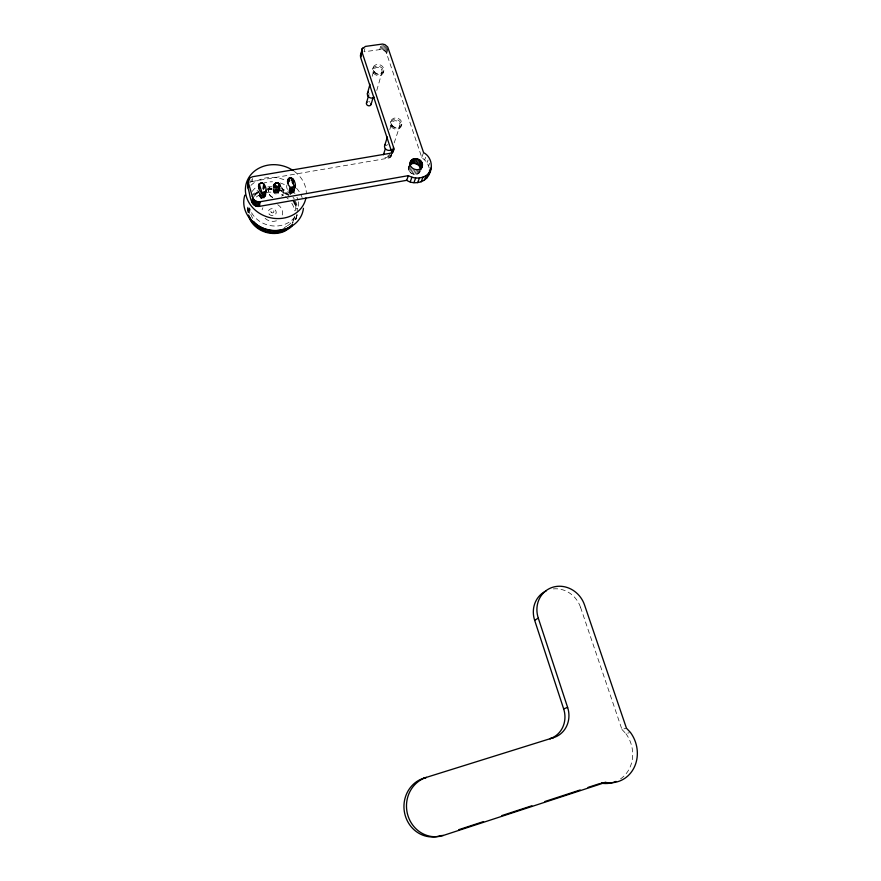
<?xml version="1.0" encoding="UTF-8"?>
<svg xmlns="http://www.w3.org/2000/svg" width="881" height="881" viewBox="0 0 881 881"><rect width="100%" height="100%" fill="white"/><g stroke="black" fill="none" stroke-linecap="round" stroke-linejoin="round"><path stroke-width="0.66" stroke-dasharray="4.41 3.3" d="M286.898 185.142C285.07 189.723 293.483 197.465 294.21 189.889M265.908 192.058C267.218 201 256.646 198.82 257.968 190.803M249.741 182.433L250.865 181.838L251.195 179.438M247.88 208.544L247.682 209.975A24.833 21.717 14.5 0 1 248.266 205.449M250.865 181.838L252.131 181.486L252.638 177.885M259.477 195.956L259.84 193.611M260.159 197.102L260.897 192.399M260.71 197.542L261.448 192.851M264.851 192.994L264.014 198.159L261.051 198.688L262.086 193.17M262.042 198.049L262.791 193.357M262.758 198.082L263.518 193.391M263.452 197.961L264.212 193.269M264.608 197.3L264.994 194.943M265.005 196.793L265.776 192.091M278.892 189.547C280.356 193.346 273.661 194.205 273.22 190.527L273.837 186.981M273.749 191.728L274.575 187.003M274.233 192.212L274.641 189.856M274.828 192.598L275.665 187.884M275.5 192.851L276.337 188.138M276.205 192.961L277.052 188.248M276.909 192.917L277.548 189.382M277.57 192.719L278.429 188.005M278.154 192.388L279.013 187.675M278.407 192.399A2.555 2.225 14.8 0 0 275.29 189.459A2.555 2.225 14.8 0 0 274.156 193.137A2.555 2.225 14.8 0 0 278.407 192.399L279.365 187.146M278.925 191.397L279.795 186.673M288.803 191.485L289.739 186.772M289.221 192.014L290.157 187.312M289.761 192.454L290.697 187.752M290.4 192.774L291.336 188.071M294.584 187.51L293.461 192.994L290.532 193.512L291.06 190.88M291.093 192.961L292.04 188.259M291.798 192.994L292.756 188.292M292.481 192.873L293.439 188.171M293.098 192.609L293.825 189.074M294.012 191.717L294.981 187.003M294.243 191.133L294.97 187.609M420.38 171.156C417.704 177.764 406.317 173.348 408.586 166.663M296.17 218.499L296.479 217.089M364.899 48.565L364.073 51.792L381.01 49.435L383.455 50.03L386.219 52.397L421.757 157.369L427.131 162.423L429.587 168.888M273.363 189.294L273.22 190.527M372.63 69.368L373.081 67.727M372.156 76.361L373.985 69.742M379.788 49.49L380.68 46.253M381.01 49.435L382.497 44.05M382.255 49.611L383.753 44.237M383.455 50.03L384.964 44.656M384.545 50.658L386.065 45.283M385.482 51.461L387.001 46.087M386.219 52.397L387.431 48.114M386.704 53.433L388.235 48.081M376.782 90.435L382.068 71.989M383.411 72.363L383.885 70.733M390.415 122.888L390.911 121.336M389.776 129.507L391.781 123.252M252.131 181.486L388.114 158.184L389.71 153.371M388.114 158.184L389.303 157.842L390.9 153.03M394.181 142.92L399.963 125.498M389.303 157.842L390.338 157.281L391.946 152.457M390.338 157.281L392.386 152.887M401.329 125.873L401.846 124.32M408.31 167.941L409.61 164.384M408.388 169.284L410.117 164.538M408.828 170.595L410.568 165.859M409.599 171.817L411.339 167.093M410.645 172.863L412.396 168.15M411.923 173.689L413.685 168.976M413.354 174.229L415.116 169.515M414.841 174.46L416.614 169.758M421.757 157.369L423.574 152.578M416.317 174.372L418.101 169.659M417.671 173.964L419.466 169.251M418.849 173.26L420.204 169.725M424.752 159.637L425.666 157.247M427.131 162.423L428.056 160.045M428.772 165.562L429.708 163.194M391.175 156.499L391.792 155.563M284.31 227.716L286.699 226.219M287.481 225.712L289.067 224.721A23.17 20.252 14.5 0 0 294.97 215.889M553.334 588.904A25.791 23.677 57.1 0 1 580.535 607.306L582.528 606.128M580.535 607.306L621.931 729.435L626.446 728.191M621.931 729.435L625.873 733.631L629.287 732.728M263.452 189.206L263.716 189.811M292.701 190.483L293.461 192.994M289.397 189.745L290.532 193.512M262.901 194.371L264.014 198.159M258.827 191.089L261.051 198.688M265.225 194.954L265.324 195.593M386.385 145.662A2.478 2.103 21.2 0 1 387.783 144.715M388.158 155.508A2.445 2.081 21.1 0 1 383.764 156.411M294.706 217.056A25.12 21.915 14.6 0 1 269.806 225.492A25.12 21.915 14.6 0 1 249.576 208.059M252.208 191.43A25.12 21.915 14.6 0 1 256.217 187.124M262.538 183.501A25.12 21.915 14.6 0 1 272.526 181.783M280.213 182.984A25.12 21.915 14.6 0 1 286.182 185.539M292.195 190.197A25.12 21.915 14.6 0 1 295.256 194.095M296.941 197.3A25.12 21.915 14.6 0 1 297.756 199.524M298.307 201.804A25.12 21.915 14.6 0 1 298.351 208.698M250.931 185.384A30.152 26.298 14.6 0 1 286.347 180.726M296.534 188.248A30.152 26.298 14.6 0 1 299.507 192.168M300.718 194.272A30.152 26.298 14.6 0 1 302.15 197.564M294.386 171.41A30.725 26.683 14.8 0 1 306.335 193.302M281.006 186.673A7.676 6.674 14.8 0 1 281.733 196.199M272.625 197.256A7.676 6.674 14.8 0 1 268.386 191.397A7.676 6.674 14.8 0 1 271.755 185.572M252.748 218.367A23.17 20.252 14.5 0 1 249.73 207.927M252.902 197.917A23.17 20.252 14.5 0 1 258.386 192.631M268.066 189.173A23.17 20.252 14.5 0 1 272.835 189.03M288.968 195.934A23.17 20.252 14.5 0 0 276.403 189.503A24.855 21.739 14.5 0 1 287.988 194.756M292.613 200.339A23.17 20.252 14.5 0 1 295.719 210.658M296.996 214.876A24.888 21.75 14.5 0 1 294.65 221.274M248.167 212.013A24.888 21.75 14.5 0 1 248.046 206.264M253.53 195.108A24.888 21.75 14.5 0 1 259.3 190.902M267.593 188.402A24.888 21.75 14.5 0 1 271.425 188.193M279.046 189.382A24.888 21.75 14.5 0 1 289.111 194.822M294.551 201.419A24.888 21.75 14.5 0 1 297.282 211.473M296.853 215.162A24.833 21.717 14.5 0 1 295.388 220.624M255.049 194.976A24.833 21.717 14.5 0 1 260.17 191.849M267.35 189.867A24.833 21.717 14.5 0 1 286.821 194.723M294.254 202.85A24.833 21.717 14.5 0 1 296.655 209.458M294.122 218.631A22.818 19.966 14.5 0 1 291.897 223.367M249.741 213.455A22.818 19.966 14.5 0 1 250.039 206.903M256.327 197.014A22.818 19.966 14.5 0 1 260.027 194.613M266.491 192.476A22.818 19.966 14.5 0 1 283.561 195.516M285.532 196.771A22.818 19.966 14.5 0 1 288.219 198.963M291.809 203.302A22.818 19.966 14.5 0 1 294.661 210.856M276.436 220.823A10.418 9.107 14.5 0 1 264.873 218.158M262.131 209.799A10.418 9.107 14.5 0 1 262.912 207.74M277.724 204.689A10.418 9.107 14.5 0 1 281.667 216.55M296.787 215.68A24.943 21.794 14.6 0 1 292.173 223.565M248.883 212.861A24.943 21.794 14.6 0 1 248.09 207.101M251.514 196.331A24.943 21.794 14.6 0 1 257.417 190.648M267.835 186.926A24.943 21.794 14.6 0 1 271.678 186.728M280.543 188.314A24.943 21.794 14.6 0 1 294.243 198.952M295.41 201.044A24.943 21.794 14.6 0 1 297.547 208.907M297.007 214.457A24.855 21.739 14.5 0 1 295.542 219.931M248.057 212.717A24.855 21.739 14.5 0 1 248.123 205.846M255.16 194.249A24.855 21.739 14.5 0 1 259.19 191.64M267.472 189.129A24.855 21.739 14.5 0 1 272.581 188.975M293.791 201.11A24.855 21.739 14.5 0 1 296.809 208.753M272.581 197.509A7.676 6.674 14.8 0 1 268.342 191.651A7.676 6.674 14.8 0 1 271.722 185.825M282.261 188.325A7.676 6.674 14.8 0 1 282.79 195.053M368.952 94.52A2.445 2.048 19.9 0 1 369.194 93.485M368.643 101.667A2.412 2.026 19.8 0 1 369.855 101.998M625.873 733.631A31.837 28.644 68.6 0 1 619.365 779.674M391.759 125.102A5.682 4.79 21.3 0 0 401.384 125.487A5.682 4.79 21.3 0 0 395.987 117.922A5.682 4.79 21.3 0 0 391.759 125.102M391.263 126.644A5.671 4.779 21.3 0 0 400.866 127.029A5.671 4.779 21.3 0 0 395.481 119.475A5.671 4.779 21.3 0 0 391.263 126.644M392.408 126.071A4.251 3.59 21.3 0 0 399.622 126.368A4.251 3.59 21.3 0 0 395.58 120.697A4.251 3.59 21.3 0 0 392.408 126.071M269.068 213.984A3.965 3.469 14.5 0 0 275.863 213.83A3.965 3.469 14.5 0 0 271.932 208.654A3.965 3.469 14.5 0 0 269.068 213.984M271.183 212.244A1.487 1.299 14.5 0 0 273.738 212.189A1.487 1.299 14.5 0 0 272.262 210.24A1.487 1.299 14.5 0 0 271.183 212.244M373.896 71.394A5.616 4.647 20 0 0 383.422 71.857A5.616 4.647 20 0 0 378.125 64.467A5.616 4.647 20 0 0 373.896 71.394M373.445 73.024A5.605 4.647 20 0 0 382.949 73.486A5.605 4.647 20 0 0 377.663 66.119A5.605 4.647 20 0 0 373.445 73.024M374.59 72.484A4.207 3.48 20 0 0 381.715 72.826A4.207 3.48 20 0 0 377.762 67.297A4.207 3.48 20 0 0 374.59 72.484"/><path stroke-width="1.32" d="M428.551 175.319C433.507 167.764 431.778 157.038 423.574 152.578L387.739 47.034L384.964 44.656L382.497 44.05L365.461 46.407L362.102 48.884L361.959 51.935L393.565 147.38C394.567 150.078 392.474 153.03 389.71 153.371L252.803 176.685L250.402 177.643L248.772 179.449L247.803 187.708C250.457 193.523 249.576 207.498 259.399 206.385L406.681 180.319C415.127 185.979 430.049 181.398 429.565 169.989M393.796 148.526L392.188 153.371L360.593 57.287L362.102 48.884M248.772 179.449L248.442 182.951L252.671 197.476C253.618 200.527 257.065 202.278 260.137 201.738L408.41 175.638C415.546 179.889 426.503 178.623 430.424 170.628M295.289 185.803C293.153 192.278 285.697 184.173 287.878 179.768C291.985 173.931 297.238 184.063 294.794 188.16M247.605 186.519L248.365 180.561M247.803 187.708L248.442 182.951M251.999 202.156L252.671 197.476M252.484 203.302L253.166 198.621M253.243 204.337L253.926 199.668M254.235 205.218L254.928 200.549M255.402 205.89L256.107 201.231M258.551 186.596L258.915 184.217C263.221 179.801 267.417 188.336 265.776 192.091C261.47 196.54 257.252 187.983 258.915 184.217M258.64 188.545L259.036 186.001M256.701 206.319L257.417 201.661M258.056 206.484L258.783 201.837M259.399 206.385L260.137 201.738M263.034 188.666L263.782 183.92M263.639 188.016L264.201 184.459M263.904 188.622L264.465 185.065M265.61 192.598L265.996 190.241M273.617 187.532C271.91 182.07 281.017 181.629 279.795 186.673C278.473 189.767 272.978 187.796 274.189 184.558M274.09 186.387L274.509 184.019M274.564 185.935L274.971 183.567M274.927 186.783L275.346 184.415M278.759 187.785L279.409 184.239M279.321 187.179L279.751 184.812M279.508 187.796L279.938 185.439M287.658 181.574L288.12 179.195M288.505 178.689L287.591 183.446L288.109 183.061M288.34 181.871L289.034 178.303M288.142 183.391L289.177 178.072M288.957 181.607L289.42 179.228M291.281 180.517L291.754 178.138M292.217 182.466L292.933 178.898M291.325 189.569L291.853 186.937A3.061 1.421 -16.3 0 1 294.507 187.851M292.635 182.995L293.351 179.438M292.91 183.589L293.626 180.032M294.695 187.532L295.179 185.175M422.197 166.432C424.433 159.736 413.035 155.309 410.315 161.906C408.046 168.623 419.499 173.072 422.197 166.432L421.294 168.8M360.384 56.252L361.75 50.889M362.102 50.162L362.653 48.015M360.593 57.287L361.959 51.935M367.421 93.551L369.976 84.29M366.463 103.099L368.632 95.28M371.121 104.376L372.96 97.879M360.428 55.228L361.276 53.4M384.59 145.739L387.387 136.996M385.382 148.636L383.4 154.781A2.445 2.081 21.1 0 1 384.424 153.525M391.957 152.226L393.565 147.38M392.937 152.083L393.741 149.66M409.632 164.329L410.931 160.76M411.868 159.802L410.128 164.571C414.103 161.509 420.887 164.78 420.655 169.879M411.306 163.866L413.057 159.109M412.66 163.47L414.422 158.701M406.681 180.319L408.41 175.638M414.136 163.381L415.898 158.613M415.612 163.613L417.396 158.855M410.194 181.86L411.945 177.191M417.032 164.152L418.816 159.395M418.31 164.967L420.105 160.221M419.356 166.013L421.162 161.267M413.916 182.653L415.689 177.995M420.127 167.236L421.933 162.489M420.567 168.546L422.373 163.811M421.107 168.7L422.462 165.154M417.638 182.642L419.444 177.984M421.151 181.838L422.979 177.18M424.257 180.286L426.096 175.616M426.767 178.061L428.629 173.392M429.51 172.202L431.382 167.489M259.388 184.305L262.086 193.126M553.675 737.595L549.81 738.763A24.415 22.443 67.8 0 0 563.653 708.864L534.668 620.345L538.269 618.088A26.045 23.875 56.8 0 1 553.246 587.098A26.045 23.875 56.8 0 1 584.532 604.95L626.446 728.191L630.433 732.43A32.157 28.897 68.4 0 1 634.067 767.681A32.157 28.897 68.4 0 1 605.478 782.405L443.374 835.441L440.456 835.673A29.998 27.95 83.8 0 1 405.227 815.531A29.998 27.95 83.8 0 1 423.706 778.209L553.675 737.595A24.657 22.642 67.5 0 0 567.617 707.41L538.269 618.088M563.653 708.864L567.617 707.41M458.748 829.693L483.559 821.577M501.84 815.597L531.871 805.774M544.932 801.501L580.194 789.971M588.023 787.416L599.785 783.572M423.706 778.209L426.415 777.405A30.306 28.225 83.5 0 0 407.782 815.101A30.306 28.225 83.5 0 0 443.374 835.441M605.478 782.405L601.084 783.143A31.837 28.644 68.6 0 0 616.028 781.425M294.331 187.323L291.71 178.557M391.605 149.473A4.119 3.502 21.2 0 1 385.889 149.252A4.119 3.502 21.2 0 1 385.515 144.176M303.438 208.312A30.152 26.298 14.6 0 1 268.165 229.699A30.152 26.298 14.6 0 1 244.841 195.153M305.916 197.939A30.725 26.683 14.8 0 1 266.436 216.627A30.725 26.683 14.8 0 1 248.585 177.951A30.725 26.683 14.8 0 1 293.318 170.65M291.875 224.963A24.888 21.75 14.5 0 1 290.146 226.582L285.048 229.798A24.888 21.75 14.5 0 1 249.962 217.64M284.189 228.895A24.943 21.794 14.6 0 1 253.541 221.351M292.503 224.787A24.855 21.739 14.5 0 1 290.003 227.276L284.904 230.492A24.855 21.739 14.5 0 1 248.585 215.008M292.36 225.481A24.833 21.717 14.5 0 1 289.86 227.97L284.761 231.185A24.833 21.717 14.5 0 1 248.486 215.713M289.375 178.039A3.061 1.443 -16.3 0 1 291.831 179.008M261.866 193.545A3.083 1.432 -15.6 0 1 264.884 191.629M259.245 184.625A3.072 1.454 -15.6 0 1 262.45 182.664M374.348 97.218A4.075 3.403 19.9 0 1 368.699 96.965A4.075 3.403 19.9 0 1 368.346 92.031M371.044 103.297A2.412 2.026 19.8 0 1 369.921 105.654A2.412 2.026 19.8 0 1 366.925 104.839A2.412 2.026 19.8 0 1 367.014 102.196M534.668 620.345A25.791 23.677 57.1 0 1 546.176 590.898M275.312 186.574A2.588 2.236 14.9 0 0 279.607 185.825A2.588 2.236 14.9 0 0 276.458 182.863A2.588 2.236 14.9 0 0 275.312 186.574M275.742 185.77A2.125 1.839 14.9 0 0 279.255 185.153A2.125 1.839 14.9 0 0 276.678 182.719A2.125 1.839 14.9 0 0 275.742 185.77"/></g></svg>
